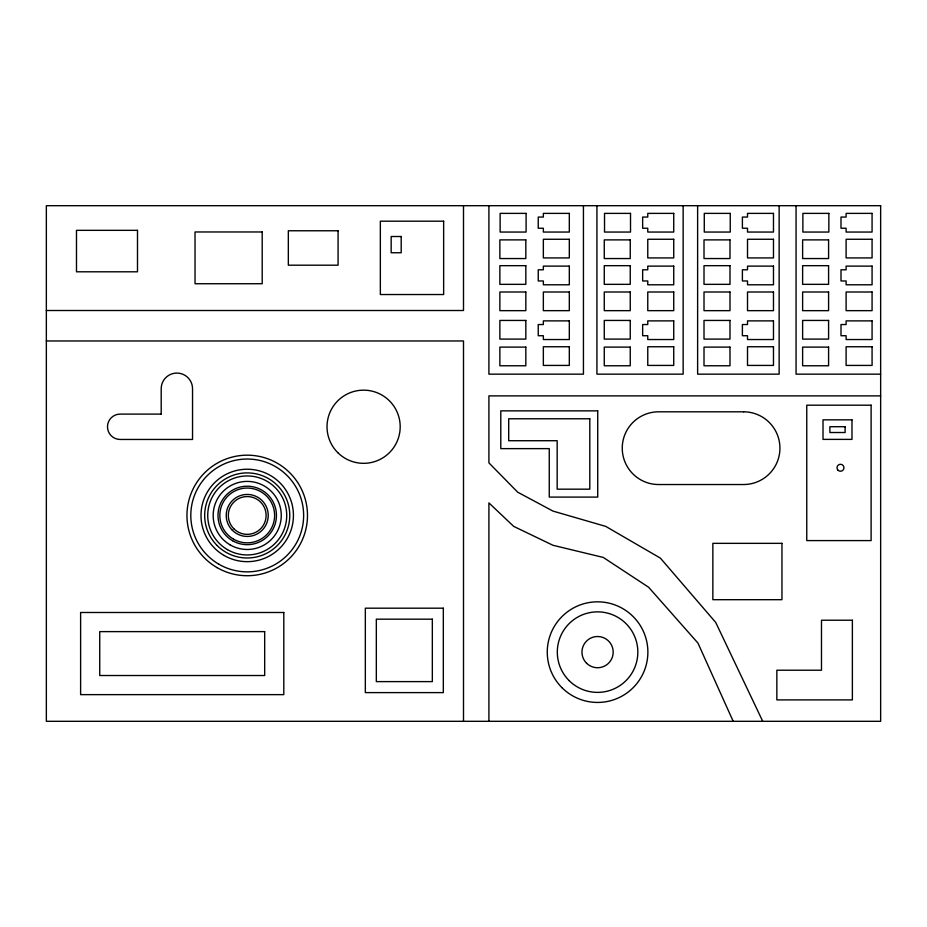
<?xml version="1.0" encoding="UTF-8"?>
<svg xmlns="http://www.w3.org/2000/svg" width="927" height="927" viewBox="0 0 927 927"><rect width="100%" height="100%" fill="white"/><g stroke="black" fill="none" stroke-linecap="round" stroke-linejoin="round"><path stroke-width="1.39" d="M46.35 310.51L463.5 310.51L463.5 205.69M46.35 340.962L463.5 340.962L463.5 721.31M880.65 374.16L796.061 374.16L796.061 205.69M880.65 395.887L488.911 395.887L488.911 462.874L517.706 492.202L552.967 511.09L605.725 526.385L660.395 558.124L715.737 622.469L762.736 721.31M733.199 721.31L697.973 643.106L648.668 587.278L603.28 557.44L552.967 545.285L513.697 526.385L488.911 502.897L488.911 721.31M779.132 205.69L779.132 374.16L697.625 374.16L697.625 205.69M683.153 205.69L683.153 374.16L596.93 374.16L596.93 205.69M583.442 205.69L583.442 374.16L488.911 374.16L488.911 205.69M880.65 205.69L46.35 205.69L46.35 721.31L880.65 721.31L880.65 205.69M526.096 213.384L500.128 213.384L500.128 232.051L526.096 232.051L526.096 213.384M569.317 213.384L543.349 213.384L543.349 217.057L538.239 217.057L538.239 228.239L543.349 228.239L543.349 232.051L569.317 232.051L569.317 213.384M630.511 213.384L604.531 213.384L604.531 232.051L630.511 232.051L630.511 213.384M673.732 213.384L647.764 213.384L647.764 217.057L642.654 217.057L642.654 228.239L647.764 228.239L647.764 232.051L673.732 232.051L673.732 213.384M730.244 213.384L704.277 213.384L704.277 232.051L730.244 232.051L730.244 213.384M773.477 213.384L747.51 213.384L747.51 217.057L742.4 217.057L742.4 228.239L747.51 228.239L747.51 232.051L773.477 232.051L773.477 213.384M828.854 213.384L802.875 213.384L802.875 232.051L828.854 232.051L828.854 213.384M872.075 213.384L846.108 213.384L846.108 217.057L840.998 217.057L840.998 228.239L846.108 228.239L846.108 232.051L872.075 232.051L872.075 213.384M443.639 221.194L380.348 221.194L380.348 294.531L443.639 294.531L443.639 221.194M137.497 230.336L76.489 230.336L76.489 271.796L137.497 271.796L137.497 230.336M338.077 230.765L288.332 230.765L288.332 265.192L338.077 265.192L338.077 230.765M262.202 231.97L195.029 231.97L195.029 283.732L262.202 283.732L262.202 231.97M401.194 236.512L391.159 236.512L391.159 252.758L401.194 252.758L401.194 236.512M569.317 239.27L543.349 239.27L543.349 257.926L569.317 257.926L569.317 239.27M673.732 239.27L647.764 239.27L647.764 257.926L673.732 257.926L673.732 239.27M773.477 239.27L747.51 239.27L747.51 257.926L773.477 257.926L773.477 239.27M872.075 239.27L846.108 239.27L846.108 257.926L872.075 257.926L872.075 239.27M525.829 239.884L499.862 239.884L499.862 258.552L525.829 258.552L525.829 239.884M630.244 239.884L604.265 239.884L604.265 258.552L630.244 258.552L630.244 239.884M729.989 239.884L704.01 239.884L704.01 258.552L729.989 258.552L729.989 239.884M828.587 239.884L802.62 239.884L802.62 258.552L828.587 258.552L828.587 239.884M525.829 265.678L499.862 265.678L499.862 284.346L525.829 284.346L525.829 265.678M630.244 265.678L604.265 265.678L604.265 284.346L630.244 284.346L630.244 265.678M729.989 265.678L704.01 265.678L704.01 284.346L729.989 284.346L729.989 265.678M828.587 265.678L802.62 265.678L802.62 284.346L828.587 284.346L828.587 265.678M569.317 266.119L543.349 266.119L543.349 269.792L538.239 269.792L538.239 280.974L543.349 280.974L543.349 284.786L569.317 284.786L569.317 266.119M673.732 266.119L647.764 266.119L647.764 269.792L642.654 269.792L642.654 280.974L647.764 280.974L647.764 284.786L673.732 284.786L673.732 266.119M773.477 266.119L747.51 266.119L747.51 269.792L742.4 269.792L742.4 280.974L747.51 280.974L747.51 284.786L773.477 284.786L773.477 266.119M872.075 266.119L846.108 266.119L846.108 269.792L840.998 269.792L840.998 280.974L846.108 280.974L846.108 284.786L872.075 284.786L872.075 266.119M525.829 292.005L499.862 292.005L499.862 310.661L525.829 310.661L525.829 292.005M569.317 292.005L543.349 292.005L543.349 310.661L569.317 310.661L569.317 292.005M630.244 292.005L604.265 292.005L604.265 310.661L630.244 310.661L630.244 292.005M673.732 292.005L647.764 292.005L647.764 310.661L673.732 310.661L673.732 292.005M729.989 292.005L704.01 292.005L704.01 310.661L729.989 310.661L729.989 292.005M773.477 292.005L747.51 292.005L747.51 310.661L773.477 310.661L773.477 292.005M828.587 292.005L802.62 292.005L802.62 310.661L828.587 310.661L828.587 292.005M872.075 292.005L846.108 292.005L846.108 310.661L872.075 310.661L872.075 292.005M525.829 320.441L499.862 320.441L499.862 339.097L525.829 339.097L525.829 320.441M630.244 320.441L604.265 320.441L604.265 339.097L630.244 339.097L630.244 320.441M729.989 320.441L704.01 320.441L704.01 339.097L729.989 339.097L729.989 320.441M828.587 320.441L802.62 320.441L802.62 339.097L828.587 339.097L828.587 320.441M569.317 320.881L543.349 320.881L543.349 324.543L538.239 324.543L538.239 335.725L543.349 335.725L543.349 339.537L569.317 339.537L569.317 320.881M673.732 320.881L647.764 320.881L647.764 324.543L642.654 324.543L642.654 335.725L647.764 335.725L647.764 339.537L673.732 339.537L673.732 320.881M773.477 320.881L747.51 320.881L747.51 324.543L742.4 324.543L742.4 335.725L747.51 335.725L747.51 339.537L773.477 339.537L773.477 320.881M872.075 320.881L846.108 320.881L846.108 324.543L840.998 324.543L840.998 335.725L846.108 335.725L846.108 339.537L872.075 339.537L872.075 320.881M569.317 346.756L543.349 346.756L543.349 365.423L569.317 365.423L569.317 346.756M673.732 346.756L647.764 346.756L647.764 365.423L673.732 365.423L673.732 346.756M773.477 346.756L747.51 346.756L747.51 365.423L773.477 365.423L773.477 346.756M872.075 346.756L846.108 346.756L846.108 365.423L872.075 365.423L872.075 346.756M525.829 347.115L499.862 347.115L499.862 365.771L525.829 365.771L525.829 347.115M630.244 347.115L604.265 347.115L604.265 365.771L630.244 365.771L630.244 347.115M729.989 347.115L704.01 347.115L704.01 365.771L729.989 365.771L729.989 347.115M828.587 347.115L802.62 347.115L802.62 365.771L828.587 365.771L828.587 347.115M871.113 405.192L806.757 405.192L806.757 540.592L871.113 540.592L871.113 405.192M597.718 410.858L500.789 410.858L500.789 448.633L549.259 448.633L549.259 497.092L597.718 497.092L597.718 410.858M743.57 411.808L658.61 411.808A36.362 36.362 0 0 0 622.249 448.17A36.362 36.362 0 0 0 658.61 484.531L743.57 484.531A36.362 36.362 0 0 0 779.931 448.17A36.362 36.362 0 0 0 743.57 411.808M161.194 414.102L120.162 414.102A12.677 12.677 0 0 0 107.486 426.779A12.677 12.677 0 0 0 120.162 439.456L192.538 439.456L192.538 388.749A15.666 15.666 0 0 0 176.86 373.071A15.666 15.666 0 0 0 161.194 388.749L161.194 414.102M589.804 418.772L508.703 418.772L508.703 440.719L557.173 440.719L557.173 489.178L589.804 489.178L589.804 418.772M851.983 419.838L823.014 419.838L823.014 439.386L851.983 439.386L851.983 419.838M845.111 426.71L829.885 426.71L829.885 432.515L845.111 432.515L845.111 426.71M781.959 543.349L712.851 543.349L712.851 599.688L781.959 599.688L781.959 543.349M443.326 608.182L365.331 608.182L365.331 692.608L443.326 692.608L443.326 608.182M283.801 612.492L80.614 612.492L80.614 694.636L283.801 694.636L283.801 612.492M432.33 619.178L376.327 619.178L376.327 681.612L432.33 681.612L432.33 619.178M852.376 620.221L821.484 620.221L821.484 670.221L776.849 670.221L776.849 699.897L852.376 699.897L852.376 620.221M264.682 631.623L99.734 631.623L99.734 675.516L264.682 675.516L264.682 631.623M217.092 567.637A60.255 60.255 0 0 0 307.486 515.447A60.255 60.255 0 0 0 217.092 463.257A60.255 60.255 0 0 0 217.092 567.637M337.741 452.608A36.582 36.582 0 0 0 398.946 436.211A36.582 36.582 0 0 0 354.137 391.403A36.582 36.582 0 0 0 337.741 452.608M561.994 687.707A50.313 50.313 0 0 0 646.165 665.146A50.313 50.313 0 0 0 584.555 603.535A50.313 50.313 0 0 0 561.994 687.707M219.015 564.3A56.42 56.42 0 0 0 303.639 515.447A56.42 56.42 0 0 0 219.015 466.582A56.42 56.42 0 0 0 219.015 564.3M217.138 545.528A42.549 42.549 0 0 0 288.32 526.455A42.549 42.549 0 0 0 236.211 474.346A42.549 42.549 0 0 0 217.138 545.528M227.474 549.653A39.502 39.502 0 0 0 286.721 515.447A39.502 39.502 0 0 0 227.474 481.24A39.502 39.502 0 0 0 227.474 549.653M232.607 540.754A29.224 29.224 0 0 0 276.443 515.447A29.224 29.224 0 0 0 232.607 490.128A29.224 29.224 0 0 0 232.607 540.754M233.523 539.166A27.393 27.393 0 0 0 274.612 515.447A27.393 27.393 0 0 0 233.523 491.727A27.393 27.393 0 0 0 233.523 539.166M233.859 528.807A18.888 18.888 0 0 0 265.47 520.337A18.888 18.888 0 0 0 242.329 497.196A18.888 18.888 0 0 0 233.859 528.807M230.197 544.925A34.044 34.044 0 0 0 281.263 515.447A34.044 34.044 0 0 0 230.197 485.957A34.044 34.044 0 0 0 230.197 544.925M232.376 530.29A20.997 20.997 0 0 0 267.509 520.881A20.997 20.997 0 0 0 241.785 495.157A20.997 20.997 0 0 0 232.376 530.29M224.114 555.47A46.211 46.211 0 0 0 293.43 515.447A46.211 46.211 0 0 0 224.114 475.424A46.211 46.211 0 0 0 224.114 555.47M838.02 470.221A3.476 3.476 0 0 0 843.837 468.668A3.476 3.476 0 0 0 839.584 464.404A3.476 3.476 0 0 0 838.02 470.221M569.108 680.592A40.255 40.255 0 0 0 636.455 662.55A40.255 40.255 0 0 0 587.15 613.234A40.255 40.255 0 0 0 569.108 680.592M586.536 663.164A15.608 15.608 0 0 0 612.654 656.165A15.608 15.608 0 0 0 593.535 637.046A15.608 15.608 0 0 0 586.536 663.164"/></g></svg>
